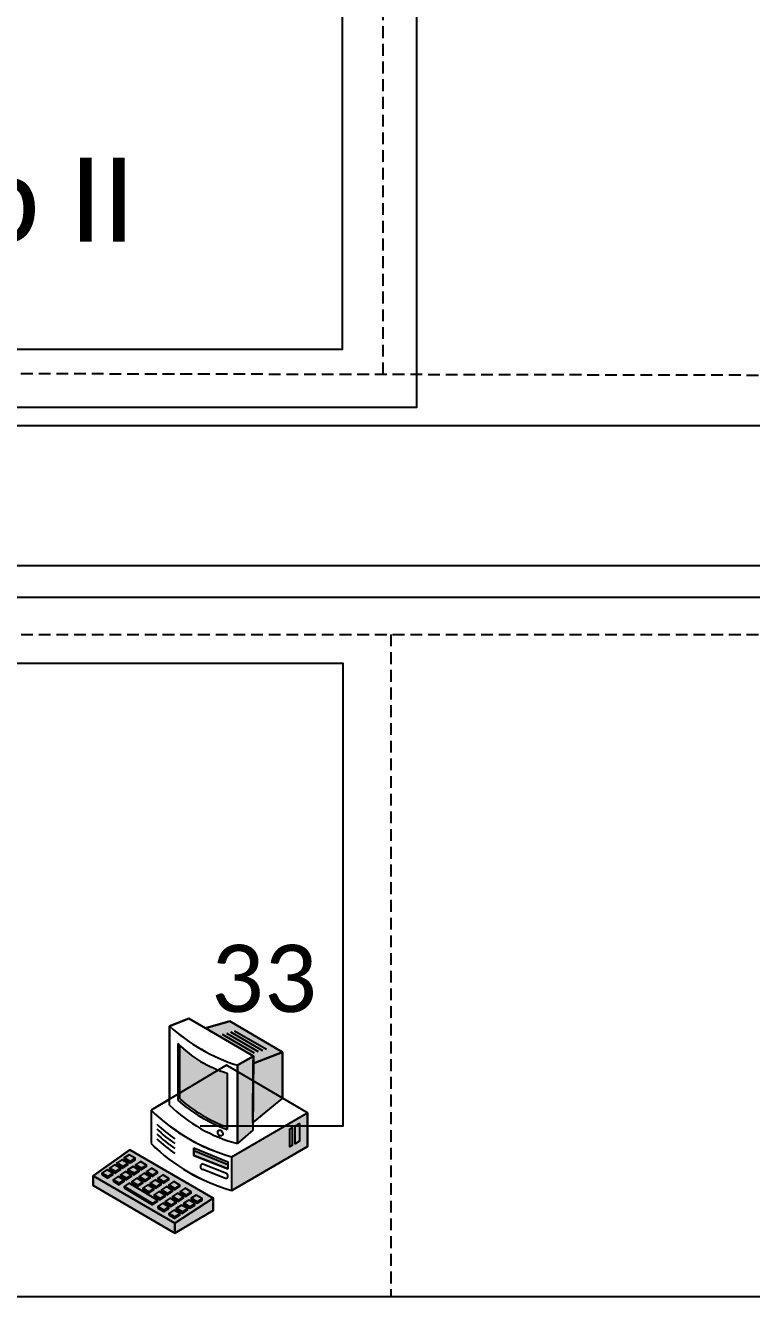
# Model space of a CAD drawing. Extents: x 1 to 296, y 20 to 201.
# Drawn here: x 77.5 to 100.35, y 20 to 60 of the extents above; entities that cross this region are included whole.
import ezdxf

# ---------------------------------------------------------------- set-up
doc = ezdxf.new("R2010")
doc.units = 0
doc.header["$LTSCALE"] = 2.97
doc.header["$MEASUREMENT"] = 0
doc.linetypes.add('HIDDEN2', pattern=[0.1875, 0.125, -0.0625])
doc.layers.get('0').update_dxf_attribs({"linetype": 'CONTINUOUS'})
doc.layers.add('CALLOUT', color=7, linetype='CONTINUOUS')
doc.layers.add('CONNECTOR', color=7, linetype='CONTINUOUS')
doc.styles.get("Standard").update_dxf_attribs({"font": 'txt.shx'})

msp = doc.modelspace()

# ---------------------------------------------------------------- hatches: boundary and pattern name
for color, points in [(7, [(84.66698168191448, 27.33936877918145), (84.66891776117757, 27.56974181800807), (83.1638349514563, 28.44218241042346), (83.9283980582524, 28.66205211726385), (85.58859223300966, 27.69462540716615)]), (7, [(84.6669816819145, 27.3393687791814), (85.58859223300969, 27.69462540716612), (85.58859223300969, 26.24348534201954), (84.64927184466018, 25.47394136807817)]), (7, [(84.1686893203883, 24.81433224755703), (84.1686893203883, 27.27687296416937), (84.66891776117755, 27.56974181800803), (84.64927184466015, 25.23208469055378)]), (7, [(83.99393203883496, 24.39809296235741), (86.375, 25.7817589576547), (86.375, 24.72638436482083), (83.99393203883496, 23.34120521172636)]), (7, [(79.625, 23.8029315960912), (80.78276699029126, 24.61644951140063), (83.40412621359222, 23.09934853420193), (82.20266990291262, 22.30501794980604)]), (253, [(82.79247572815531, 24.68241042345275), (83.86286407766984, 24.24267100977197), (83.86286407766984, 24.02280130293159), (82.79247572815531, 24.44055374592832)]), (7, [(79.62499999999997, 23.80293159609122), (82.20266990291258, 22.30501794980606), (82.20266990291258, 22), (79.62499999999997, 23.49511400651468)]), (7, [(82.20266990291262, 22), (82.20266990291262, 22.30501794980607), (83.40412621359222, 23.09934853420196), (83.40412621359222, 22.70358306188925)])]:
    msp.add_hatch(color=color).paths.add_polyline_path(points)
h = msp.add_hatch(color=7)
edge = h.paths.add_edge_path()
edge.add_line((82.35580594053397, 26.21874999999999), (82.35580594053397, 27.89274999999999))
edge.add_line((82.35580594053397, 27.89274999999999), (82.29004854368931, 27.95846905537458))
edge.add_ellipse((84.92992862628988, 30.66936289168248), major_axis=(0.03176426540779014, -3.795993378118848), ratio=0.9935275080905714, start_angle=315.0949142402273, end_angle=342.7363427539892)
edge.add_line((83.8410194174757, 27.03501628664495), (83.8410194174757, 25.25797843363311))
edge.add_line((83.8410194174757, 25.25797843363311), (83.8410194174757, 25.33738311644709))
edge.add_ellipse((85.47922545949591, 29.84092308515688), major_axis=(-0.1221089314450506, -4.79385032409419), ratio=0.9935275080905714, start_angle=320.5052585345671, end_angle=341.3573775674631, ccw=False)
h = msp.add_hatch(color=251)
h.paths.add_polyline_path([(85.98179611650484, 25.36400651465801), (86.11804658283059, 25.44987769954074), (86.11804658283059, 24.88810598908946), (85.98179611650484, 24.80223480420674)])
h.paths.add_polyline_path([(85.81893175717646, 25.27605863192186), (85.89441747572813, 25.32003257328993), (85.89441747572813, 24.75826086283866), (85.81893175717646, 24.71428692147058)])
h = msp.add_hatch(color=252)
h.paths.add_polyline_path([(80.60787384776887, 24.31590737227849), (80.79685777285675, 24.20338183930415), (80.7968563228965, 24.24836986479978), (80.60785163629434, 24.36095436656822)])
h.paths.add_polyline_path([(80.95885485384453, 24.10433484501442), (81.14783877893241, 23.99180931204006), (81.14783732897214, 24.03679733753572), (80.95883264237003, 24.14938183930414)])
h.paths.add_polyline_path([(81.30983585992021, 23.8929073722785), (81.4988197850081, 23.78038183930414), (81.4988183350478, 23.82536986479979), (81.30981364844568, 23.93795436656823)])
h.paths.add_polyline_path([(81.66081686599587, 23.6814073722785), (81.84980079108374, 23.56888183930414), (81.84979934112349, 23.6138698647998), (81.66079465452133, 23.72645436656823)])
h.paths.add_polyline_path([(82.01179787207151, 23.4699073722785), (82.20078179715941, 23.35738183930414), (82.20078034719914, 23.4023698647998), (82.011775660597, 23.51495436656822)])
h.paths.add_polyline_path([(82.36278501470959, 23.25833484501442), (82.55176893979747, 23.14580931204008), (82.55176748983719, 23.19079733753571), (82.36276280323507, 23.30338183930415)])
h.paths.add_polyline_path([(80.79676280323508, 24.24847895744043), (80.79676987558206, 24.2034707760566), (80.95426187617717, 24.30696338087547), (80.95426738228784, 24.35195595326453)])
h.paths.add_polyline_path([(81.14775777713776, 24.03696413464836), (81.1477648494847, 23.99195595326453), (81.3052568500798, 24.0954485580834), (81.3052623561905, 24.14044113047245)])
h.paths.add_polyline_path([(81.49875275104039, 23.82544931185627), (81.49875982338733, 23.78044113047244), (81.65625182398247, 23.88393373529133), (81.65625733009315, 23.92892630768038)])
h.paths.add_polyline_path([(81.84974772494304, 23.6139344890642), (81.84975479729, 23.56892630768037), (82.00724679788513, 23.67241891249924), (82.00725230399578, 23.71741148488829)])
h.paths.add_polyline_path([(82.20074269884567, 23.40241966627213), (82.20074977119265, 23.35741148488831), (82.35824177178776, 23.46090408970717), (82.35824727789844, 23.50589666209622)])
h.paths.add_polyline_path([(82.55173767274833, 23.19090484348004), (82.55174474509529, 23.14589666209622), (82.70923674569042, 23.2493892669151), (82.70924225180107, 23.29438183930415)])
h.paths.add_polyline_path([(82.71375988422285, 23.04690737227851), (82.90274380931073, 22.93438183930415), (82.90274235935044, 22.97936986479978), (82.71373767274832, 23.09195436656822)])
h.paths.add_polyline_path([(82.90273264665099, 22.97939002068798), (82.90273971899795, 22.93438183930415), (83.06023171959308, 23.03787444412302), (83.06023722570374, 23.08286701651206)])
h.paths.add_polyline_path([(80.37385393486734, 24.15837664218141), (80.56283785995521, 24.04585110920705), (80.56283640999496, 24.0908391347027), (80.3738317233928, 24.20342363647112)])
h.paths.add_polyline_path([(80.72483494094298, 23.94680411491732), (80.91381886603087, 23.83427858194296), (80.91381741607061, 23.87926660743861), (80.7248127294685, 23.99185110920705)])
h.paths.add_polyline_path([(81.07581594701864, 23.73537664218139), (81.26479987210655, 23.62285110920705), (81.26479842214627, 23.66783913470269), (81.07579373554414, 23.78042363647112)])
h.paths.add_polyline_path([(81.42679695309432, 23.5238766421814), (81.6157808781822, 23.41135110920705), (81.61577942822191, 23.45633913470269), (81.4267747416198, 23.56892363647113)])
h.paths.add_polyline_path([(81.77777795916998, 23.3123766421814), (81.96676188425785, 23.19985110920704), (81.9667604342976, 23.24483913470269), (81.77775574769545, 23.35742363647113)])
h.paths.add_polyline_path([(82.12876510180803, 23.10080411491733), (82.31774902689594, 22.98827858194297), (82.31774757693564, 23.03326660743861), (82.12874289033353, 23.14585110920704)])
h.paths.add_polyline_path([(80.56274289033355, 24.09094822734334), (80.5627499626805, 24.0459400459595), (80.72024196327564, 24.14943265077838), (80.7202474693863, 24.19442522316743)])
h.paths.add_polyline_path([(80.91373786423618, 23.87943340455125), (80.91374493658317, 23.83442522316743), (81.07123693717827, 23.93791782798629), (81.07124244328895, 23.98291040037536)])
h.paths.add_polyline_path([(81.26473283813884, 23.66791858175919), (81.2647399104858, 23.62291040037536), (81.42223191108093, 23.72640300519422), (81.42223741719158, 23.77139557758327)])
h.paths.add_polyline_path([(81.6157278120415, 23.4564037589671), (81.61573488438846, 23.41139557758327), (81.77322688498359, 23.51488818240216), (81.77323239109424, 23.55988075479121)])
h.paths.add_polyline_path([(81.96672278594413, 23.24488893617503), (81.96672985829112, 23.1998807547912), (82.12422185888622, 23.30337335961007), (82.12422736499691, 23.34836593199912)])
h.paths.add_polyline_path([(82.31771775984679, 23.03337411338296), (82.31772483219375, 22.98836593199913), (82.47521683278887, 23.091858536818), (82.47522233889954, 23.13685110920705)])
h.paths.add_polyline_path([(82.47973997132128, 22.88937664218141), (82.66872389640919, 22.77685110920705), (82.66872244644891, 22.8218391347027), (82.47971775984678, 22.93442363647113)])
h.paths.add_polyline_path([(82.66871273374944, 22.82185929059087), (82.6687198060964, 22.77685110920705), (82.8262118066915, 22.88034371402593), (82.82621731280219, 22.92533628641498)])
h.paths.add_polyline_path([(80.13983402196578, 24.0008459120843), (80.32881794705368, 23.88832037910994), (80.32881649709341, 23.9333084046056), (80.13981181049127, 24.04589290637403)])
h.paths.add_polyline_path([(80.49081502804145, 23.78927338482023), (80.67979895312932, 23.67674785184587), (80.67979750316907, 23.72173587734151), (80.49079281656692, 23.83432037910995)])
h.paths.add_polyline_path([(80.8417960341171, 23.57784591208431), (81.03077995920498, 23.46532037910995), (81.03077850924471, 23.5103084046056), (80.8417738226426, 23.62289290637402)])
h.paths.add_polyline_path([(81.19277704019275, 23.36634591208431), (81.38176096528066, 23.25382037910995), (81.38175951532038, 23.29880840460559), (81.19275482871826, 23.41139290637403)])
h.paths.add_polyline_path([(81.54375804626844, 23.15484591208432), (81.73274197135632, 23.04232037910996), (81.73274052139605, 23.08730840460559), (81.5437358347939, 23.19989290637403)])
h.paths.add_polyline_path([(81.89474518890648, 22.94327338482023), (82.0837291139944, 22.83074785184587), (82.08372766403411, 22.87573587734152), (81.89472297743198, 22.98832037910996)])
h.paths.add_polyline_path([(80.32872297743201, 23.93341749724624), (80.32873004977897, 23.88840931586241), (80.4862220503741, 23.99190192068128), (80.48622755648475, 24.03689449307032)])
h.paths.add_polyline_path([(80.67971795133464, 23.72190267445417), (80.67972502368163, 23.67689449307032), (80.83721702427673, 23.78038709788921), (80.83722253038742, 23.82537967027826)])
h.paths.add_polyline_path([(81.0307129252373, 23.51038785166208), (81.03071999758426, 23.46537967027825), (81.18821199817938, 23.56887227509712), (81.18821750429004, 23.61386484748619)])
h.paths.add_polyline_path([(81.38170789913991, 23.29887302887001), (81.38171497148691, 23.25386484748618), (81.53920697208201, 23.35735745230505), (81.53921247819271, 23.4023500246941)])
h.paths.add_polyline_path([(81.73270287304258, 23.08735820607793), (81.73270994538954, 23.0423500246941), (81.89020194598467, 23.14584262951298), (81.89020745209534, 23.19083520190203)])
h.paths.add_polyline_path([(82.08369784694524, 22.87584338328586), (82.0837049192922, 22.83083520190203), (82.24119691988733, 22.9343278067209), (82.24120242599798, 22.97932037910996)])
h.paths.add_polyline_path([(82.24572005841974, 22.7318459120843), (82.43470398350762, 22.61932037910995), (82.43470253354737, 22.6643084046056), (82.24569784694525, 22.77689290637403)])
h.paths.add_polyline_path([(82.43469282084787, 22.66432856049379), (82.43469989319486, 22.61932037910995), (82.59219189378996, 22.72281298392883), (82.59219739990066, 22.76780555631787)])
h.paths.add_polyline_path([(79.90581410906422, 23.8433151819872), (80.09479803415212, 23.73078964901286), (80.09479658419185, 23.77577767450849), (79.90579189758972, 23.88836217627693)])
h.paths.add_polyline_path([(80.2567951151399, 23.63174265472313), (80.44577904022778, 23.51921712174877), (80.44577759026753, 23.56420514724443), (80.25677290366536, 23.67678964901286)])
h.paths.add_polyline_path([(80.60777612121555, 23.42031518198721), (81.49876004630345, 22.88478964901285), (81.49875859634315, 22.9297776745085), (80.60775390974105, 23.46536217627694)])
h.paths.add_polyline_path([(81.66072527600494, 22.78574265472313), (81.84970920109282, 22.67321712174878), (81.84970775113256, 22.71820514724442), (81.66070306453044, 22.83078964901285)])
h.paths.add_polyline_path([(80.09470306453045, 23.77588676714914), (80.09471013687742, 23.7308785857653), (80.25220213747252, 23.83437119058419), (80.25220764358322, 23.87936376297324)])
h.paths.add_polyline_path([(80.4456980384331, 23.56437194435707), (80.44570511078005, 23.51936376297324), (80.60319711137518, 23.6228563677921), (80.60320261748583, 23.66784894018115)])
h.paths.add_polyline_path([(81.49868296014104, 22.92982747598084), (81.498690032488, 22.88481929459701), (81.65618203308313, 22.98831189941588), (81.6561875391938, 23.03330447180493)])
h.paths.add_polyline_path([(81.8496779340437, 22.71831265318877), (81.84968500639066, 22.67330447180493), (82.00717700698578, 22.77679707662381), (82.00718251309645, 22.82178964901286)])
h.paths.add_polyline_path([(82.0117001455182, 22.57431518198721), (82.20068407060609, 22.46178964901286), (82.20068262064582, 22.5067776745085), (82.0116779340437, 22.61936217627694)])
h.paths.add_polyline_path([(82.20067290794633, 22.50679783039669), (82.20067998029332, 22.46178964901286), (82.35817198088841, 22.56528225383173), (82.35817748699911, 22.61027482622078)])

# ---------------------------------------------------------------- linework, layer by layer
at = {"color": 7, "linetype": 'HIDDEN2'}
for p, q in [((88.75019531127937, 49.0234370931015), (88.75019531127937, 70)), ((20.00000000000007, 49.16666666666596), (120.0000000000001, 48.95833333333399)), ((20.00000000000006, 40.83333333333342), (120.0000000000001, 40.83333333333342)), ((89.00000000000009, 40.83333333333342), (89.00000000000009, 20.00000000000002))]:
    msp.add_line(p, q, dxfattribs=at)
at = {"color": 7, "linetype": 'CONTINUOUS'}
for p, q in [((82.63956310679606, 28.75), (82.02791262135919, 28.50814332247556)), ((82.02791262135922, 28.50814332247555), (82.63956310679612, 28.75)), ((82.63956310679606, 28.75), (82.02791262135919, 28.50814332247556)), ((82.02791262135919, 28.50814332247556), (82.02791262135919, 26.21339257569162)), ((82.02791262135918, 26.02361563517913), (82.02791262135918, 28.50814332247555)), ((82.02791262135919, 28.50814332247556), (82.02791262135919, 26.19951140065146)), ((83.16383495145625, 28.44218241042346), (82.63956310679606, 28.75)), ((82.63956310679612, 28.75), (83.16529856268585, 28.44177758313154)), ((83.16383495145625, 28.44218241042346), (82.63956310679606, 28.75)), ((83.92839805825238, 28.66205211726385), (83.16383495145625, 28.44218241042346)), ((83.92839805825238, 28.66205211726385), (83.16383495145625, 28.44218241042346)), ((83.16529856268585, 28.44177758313154), (84.66891776117758, 27.56865164305661)), ((85.58859223300969, 27.69462540716609), (83.92839805825238, 28.66205211726385)), ((85.58859223300969, 27.69462540716609), (83.92839805825238, 28.66205211726385)), ((83.68810679611643, 28.25657087486439), (84.69296116504847, 27.6726384364821)), ((83.81917475728149, 28.29307483172255), (84.82402912621355, 27.70914239334025)), ((83.95024271844655, 28.3295787885807), (84.95509708737858, 27.74564635019835)), ((84.08131067961159, 28.36608274543885), (85.08616504854363, 27.7821503070565)), ((82.29004854368931, 27.95846905537458), (82.29004854368931, 26.17752442996741)), ((82.35580594053397, 27.89274999999999), (82.29004854368931, 27.95846905537458)), ((82.35580594053397, 26.21874999999999), (82.35580594053397, 27.89274999999999)), ((85.58859223300969, 26.24348534201956), (85.58859223300969, 27.69462540716609)), ((85.58859223300969, 26.24348534201956), (85.58859223300969, 27.69462540716609)), ((83.81917475728152, 27.27687296416936), (81.44902912621353, 25.86970684039086)), ((86.37499999999994, 25.78175895765472), (83.81917475728152, 27.27687296416936)), ((84.66891776117758, 27.56865164305661), (84.16868932038832, 27.27687296416936)), ((84.16868932038831, 27.27687296416935), (84.16868932038831, 24.81433224755698)), ((83.8410194174757, 27.03501628664495), (83.8410194174757, 25.25797843363311)), ((82.02791262135919, 26.21339257569162), (81.44902912621357, 25.86970684039088)), ((82.02791262135919, 26.19951140065146), (81.44902912621357, 25.86970684039088)), ((86.37499999999997, 25.78175895765473), (85.58859223300969, 26.24348534201956)), ((86.37499999999997, 25.78175895765473), (85.58859223300969, 26.24348534201956)), ((81.44902912621357, 25.86970684039088), (81.44902912621357, 24.81433224755703)), ((81.44902912621353, 25.86970684039088), (81.44902912621353, 24.81433224755698)), ((81.44902912621357, 25.86970684039088), (81.44902912621357, 24.81433224755703)), ((83.99393203883488, 24.39809296235743), (86.37499999999994, 25.78175895765472)), ((86.37499999999997, 24.72638436482082), (86.37499999999997, 25.78175895765473)), ((86.37499999999997, 24.72638436482082), (86.37499999999997, 25.78175895765473)), ((83.8410194174757, 25.25797843363311), (83.8410194174757, 25.33738311644709)), ((82.79247572815531, 24.59446254071659), (83.86286407766984, 24.15472312703582)), ((83.99393203883491, 23.34120521172639), (86.37499999999997, 24.72638436482082)), ((83.99393203883491, 23.34120521172639), (86.37499999999997, 24.72638436482082)), ((83.07645631067957, 24.17671009771986), (83.81917475728149, 23.87988599348534)), ((83.79733009708731, 23.71498371335505), (83.07645631067957, 24.00081433224755)), ((83.9939320388349, 23.34120521172639), (83.9939320388349, 24.39809296235742))]:
    msp.add_line(p, q, dxfattribs=at)
for points in [[(20.00000000000009, 20.00000000000004), (120.0000000000001, 20.00000000000004), (120.0000000000001, 69.99999999999999), (20.00000000000009, 69.99999999999999)], [(84.66698168191448, 27.33936877918145), (84.66891776117757, 27.56974181800807), (83.1638349514563, 28.44218241042346), (83.9283980582524, 28.66205211726385), (85.58859223300966, 27.69462540716615)], [(84.6669816819145, 27.3393687791814), (85.58859223300969, 27.69462540716612), (85.58859223300969, 26.24348534201954), (84.64927184466018, 25.47394136807817)], [(84.1686893203883, 24.81433224755703), (84.1686893203883, 27.27687296416937), (84.66891776117755, 27.56974181800803), (84.64927184466015, 25.23208469055378)], [(83.99393203883496, 24.39809296235741), (86.375, 25.7817589576547), (86.375, 24.72638436482083), (83.99393203883496, 23.34120521172636)], [(79.62499999999997, 23.80293159609122), (79.62499999999997, 23.49511400651469), (82.20266990291258, 22), (83.40412621359219, 22.70358306188927), (83.40412621359219, 23.09934853420195), (80.78276699029126, 24.61644951140063)], [(79.625, 23.8029315960912), (80.78276699029126, 24.61644951140063), (83.40412621359222, 23.09934853420193), (82.20266990291262, 22.30501794980604)], [(79.62499999999997, 23.80293159609122), (80.78276699029126, 24.61644951140063), (83.40412621359219, 23.09934853420195), (83.40412621359219, 22.70358306188927), (82.20266990291258, 22), (79.62499999999997, 23.49511400651469)], [(82.79247572815531, 24.68241042345275), (83.86286407766984, 24.24267100977197), (83.86286407766984, 24.02280130293159), (82.79247572815531, 24.44055374592832)], [(80.13983402196578, 24.0008459120843), (80.32881794705368, 23.88832037910994), (80.32881649709341, 23.9333084046056), (80.13981181049127, 24.04589290637403)], [(80.32872297743201, 23.93341749724624), (80.32873004977897, 23.88840931586241), (80.4862220503741, 23.99190192068128), (80.48622755648475, 24.03689449307032)], [(80.37385393486734, 24.15837664218141), (80.56283785995521, 24.04585110920705), (80.56283640999496, 24.0908391347027), (80.3738317233928, 24.20342363647112)], [(80.56274289033355, 24.09094822734334), (80.5627499626805, 24.0459400459595), (80.72024196327564, 24.14943265077838), (80.7202474693863, 24.19442522316743)], [(80.60787384776887, 24.31590737227849), (80.79685777285675, 24.20338183930415), (80.7968563228965, 24.24836986479978), (80.60785163629434, 24.36095436656822)], [(80.79676280323508, 24.24847895744043), (80.79676987558206, 24.2034707760566), (80.95426187617717, 24.30696338087547), (80.95426738228784, 24.35195595326453)], [(80.95885485384453, 24.10433484501442), (81.14783877893241, 23.99180931204006), (81.14783732897214, 24.03679733753572), (80.95883264237003, 24.14938183930414)], [(81.14775777713776, 24.03696413464836), (81.1477648494847, 23.99195595326453), (81.3052568500798, 24.0954485580834), (81.3052623561905, 24.14044113047245)], [(79.62499999999997, 23.80293159609122), (82.20266990291258, 22.30501794980606), (82.20266990291258, 22), (79.62499999999997, 23.49511400651468)], [(79.90581410906422, 23.8433151819872), (80.09479803415212, 23.73078964901286), (80.09479658419185, 23.77577767450849), (79.90579189758972, 23.88836217627693)], [(80.09470306453045, 23.77588676714914), (80.09471013687742, 23.7308785857653), (80.25220213747252, 23.83437119058419), (80.25220764358322, 23.87936376297324)], [(80.2567951151399, 23.63174265472313), (80.44577904022778, 23.51921712174877), (80.44577759026753, 23.56420514724443), (80.25677290366536, 23.67678964901286)], [(80.4456980384331, 23.56437194435707), (80.44570511078005, 23.51936376297324), (80.60319711137518, 23.6228563677921), (80.60320261748583, 23.66784894018115)], [(80.49081502804145, 23.78927338482023), (80.67979895312932, 23.67674785184587), (80.67979750316907, 23.72173587734151), (80.49079281656692, 23.83432037910995)], [(80.67971795133464, 23.72190267445417), (80.67972502368163, 23.67689449307032), (80.83721702427673, 23.78038709788921), (80.83722253038742, 23.82537967027826)], [(80.72483494094298, 23.94680411491732), (80.91381886603087, 23.83427858194296), (80.91381741607061, 23.87926660743861), (80.7248127294685, 23.99185110920705)], [(80.8417960341171, 23.57784591208431), (81.03077995920498, 23.46532037910995), (81.03077850924471, 23.5103084046056), (80.8417738226426, 23.62289290637402)], [(80.91373786423618, 23.87943340455125), (80.91374493658317, 23.83442522316743), (81.07123693717827, 23.93791782798629), (81.07124244328895, 23.98291040037536)], [(81.0307129252373, 23.51038785166208), (81.03071999758426, 23.46537967027825), (81.18821199817938, 23.56887227509712), (81.18821750429004, 23.61386484748619)], [(81.07581594701864, 23.73537664218139), (81.26479987210655, 23.62285110920705), (81.26479842214627, 23.66783913470269), (81.07579373554414, 23.78042363647112)], [(81.26473283813884, 23.66791858175919), (81.2647399104858, 23.62291040037536), (81.42223191108093, 23.72640300519422), (81.42223741719158, 23.77139557758327)], [(81.30983585992021, 23.8929073722785), (81.4988197850081, 23.78038183930414), (81.4988183350478, 23.82536986479979), (81.30981364844568, 23.93795436656823)], [(81.49875275104039, 23.82544931185627), (81.49875982338733, 23.78044113047244), (81.65625182398247, 23.88393373529133), (81.65625733009315, 23.92892630768038)], [(81.66081686599587, 23.6814073722785), (81.84980079108374, 23.56888183930414), (81.84979934112349, 23.6138698647998), (81.66079465452133, 23.72645436656823)], [(81.84974772494304, 23.6139344890642), (81.84975479729, 23.56892630768037), (82.00724679788513, 23.67241891249924), (82.00725230399578, 23.71741148488829)], [(80.60777612121555, 23.42031518198721), (81.49876004630345, 22.88478964901285), (81.49875859634315, 22.9297776745085), (80.60775390974105, 23.46536217627694)], [(81.19277704019275, 23.36634591208431), (81.38176096528066, 23.25382037910995), (81.38175951532038, 23.29880840460559), (81.19275482871826, 23.41139290637403)], [(81.38170789913991, 23.29887302887001), (81.38171497148691, 23.25386484748618), (81.53920697208201, 23.35735745230505), (81.53921247819271, 23.4023500246941)], [(81.42679695309432, 23.5238766421814), (81.6157808781822, 23.41135110920705), (81.61577942822191, 23.45633913470269), (81.4267747416198, 23.56892363647113)], [(81.6157278120415, 23.4564037589671), (81.61573488438846, 23.41139557758327), (81.77322688498359, 23.51488818240216), (81.77323239109424, 23.55988075479121)], [(81.77777795916998, 23.3123766421814), (81.96676188425785, 23.19985110920704), (81.9667604342976, 23.24483913470269), (81.77775574769545, 23.35742363647113)], [(81.96672278594413, 23.24488893617503), (81.96672985829112, 23.1998807547912), (82.12422185888622, 23.30337335961007), (82.12422736499691, 23.34836593199912)], [(82.01179787207151, 23.4699073722785), (82.20078179715941, 23.35738183930414), (82.20078034719914, 23.4023698647998), (82.011775660597, 23.51495436656822)], [(82.20074269884567, 23.40241966627213), (82.20074977119265, 23.35741148488831), (82.35824177178776, 23.46090408970717), (82.35824727789844, 23.50589666209622)], [(82.36278501470959, 23.25833484501442), (82.55176893979747, 23.14580931204008), (82.55176748983719, 23.19079733753571), (82.36276280323507, 23.30338183930415)], [(82.55173767274833, 23.19090484348004), (82.55174474509529, 23.14589666209622), (82.70923674569042, 23.2493892669151), (82.70924225180107, 23.29438183930415)], [(81.49868296014104, 22.92982747598084), (81.498690032488, 22.88481929459701), (81.65618203308313, 22.98831189941588), (81.6561875391938, 23.03330447180493)], [(81.54375804626844, 23.15484591208432), (81.73274197135632, 23.04232037910996), (81.73274052139605, 23.08730840460559), (81.5437358347939, 23.19989290637403)], [(81.66072527600494, 22.78574265472313), (81.84970920109282, 22.67321712174878), (81.84970775113256, 22.71820514724442), (81.66070306453044, 22.83078964901285)], [(81.73270287304258, 23.08735820607793), (81.73270994538954, 23.0423500246941), (81.89020194598467, 23.14584262951298), (81.89020745209534, 23.19083520190203)], [(81.8496779340437, 22.71831265318877), (81.84968500639066, 22.67330447180493), (82.00717700698578, 22.77679707662381), (82.00718251309645, 22.82178964901286)], [(81.89474518890648, 22.94327338482023), (82.0837291139944, 22.83074785184587), (82.08372766403411, 22.87573587734152), (81.89472297743198, 22.98832037910996)], [(82.08369784694524, 22.87584338328586), (82.0837049192922, 22.83083520190203), (82.24119691988733, 22.9343278067209), (82.24120242599798, 22.97932037910996)], [(82.12876510180803, 23.10080411491733), (82.31774902689594, 22.98827858194297), (82.31774757693564, 23.03326660743861), (82.12874289033353, 23.14585110920704)], [(82.20266990291262, 22), (82.20266990291262, 22.30501794980607), (83.40412621359222, 23.09934853420196), (83.40412621359222, 22.70358306188925)], [(82.31771775984679, 23.03337411338296), (82.31772483219375, 22.98836593199913), (82.47521683278887, 23.091858536818), (82.47522233889954, 23.13685110920705)], [(82.47973997132128, 22.88937664218141), (82.66872389640919, 22.77685110920705), (82.66872244644891, 22.8218391347027), (82.47971775984678, 22.93442363647113)], [(82.66871273374944, 22.82185929059087), (82.6687198060964, 22.77685110920705), (82.8262118066915, 22.88034371402593), (82.82621731280219, 22.92533628641498)], [(82.71375988422285, 23.04690737227851), (82.90274380931073, 22.93438183930415), (82.90274235935044, 22.97936986479978), (82.71373767274832, 23.09195436656822)], [(82.90273264665099, 22.97939002068798), (82.90273971899795, 22.93438183930415), (83.06023171959308, 23.03787444412302), (83.06023722570374, 23.08286701651206)], [(82.0117001455182, 22.57431518198721), (82.20068407060609, 22.46178964901286), (82.20068262064582, 22.5067776745085), (82.0116779340437, 22.61936217627694)], [(82.20067290794633, 22.50679783039669), (82.20067998029332, 22.46178964901286), (82.35817198088841, 22.56528225383173), (82.35817748699911, 22.61027482622078)], [(82.24572005841974, 22.7318459120843), (82.43470398350762, 22.61932037910995), (82.43470253354737, 22.6643084046056), (82.24569784694525, 22.77689290637403)], [(82.43469282084787, 22.66432856049379), (82.43469989319486, 22.61932037910995), (82.59219189378996, 22.72281298392883), (82.59219739990066, 22.76780555631787)]]:
    msp.add_lwpolyline(points, close=True, dxfattribs=at)
at = {"color": 251, "linetype": 'CONTINUOUS'}
for points in [[(85.81893175717646, 25.27605863192186), (85.89441747572813, 25.32003257328993), (85.89441747572813, 24.75826086283866), (85.81893175717646, 24.71428692147058)], [(85.98179611650484, 25.36400651465801), (86.11804658283059, 25.44987769954074), (86.11804658283059, 24.88810598908946), (85.98179611650484, 24.80223480420674)]]:
    msp.add_lwpolyline(points, close=True, dxfattribs=at)
at = {"color": 10, "linetype": 'CONTINUOUS'}
for points in [[(80.6077773982962, 24.36081350438818), (80.79674900890875, 24.24835255350949), (80.95426040440687, 24.35183727444987), (80.76526530857852, 24.46435110920705)], [(80.1397375724931, 24.04575204419399), (80.32870918310566, 23.93329109331528), (80.48622057860378, 24.03677581425568), (80.29722548277545, 24.14928964901286)], [(80.37375748539465, 24.20328277429108), (80.56272909600717, 24.09082182341239), (80.72024049150531, 24.19430654435279), (80.53124539567696, 24.30682037910995)], [(80.72475456638242, 23.99178863145002), (80.91372617699496, 23.87932768057132), (81.0712375724931, 23.98281240151172), (80.88224247666474, 24.0953262362689)], [(80.95877447928399, 24.14931936154711), (81.14774608989651, 24.03685841066842), (81.30525748539465, 24.14034313160882), (81.1162623895663, 24.25285696636598)], [(81.30977156027174, 23.93782521870606), (81.49874317088428, 23.82536426782735), (81.6562545663824, 23.92884898876775), (81.46725947055405, 24.04136282352491)], [(79.90571765959156, 23.88822131409689), (80.0946892702041, 23.7757603632182), (80.25220066570223, 23.8792450841586), (80.06320556987389, 23.99175891891576)], [(80.25671474057934, 23.67672717125584), (80.44568635119188, 23.56426622037713), (80.60319774669001, 23.66775094131753), (80.41420265086167, 23.78026477607469)], [(80.49073465348086, 23.83425790135292), (80.67970626409341, 23.72179695047424), (80.83721765959154, 23.82528167141461), (80.6482225637632, 23.9377955061718)], [(80.84173173446865, 23.62276375851185), (81.03070334508119, 23.51030280763316), (81.18821474057931, 23.61378752857356), (80.99921964475098, 23.72630136333073)], [(81.07575164737021, 23.78029448860896), (81.26472325798275, 23.66783353773025), (81.42223465348087, 23.77131825867065), (81.23323955765254, 23.88383209342783)], [(81.42674872835796, 23.56880034576789), (81.6157203389705, 23.4563393948892), (81.77323173446864, 23.55982411582958), (81.58423663864028, 23.67233795058676)], [(81.66076864125952, 23.72633107586499), (81.84974025187205, 23.61387012498628), (82.0072516473702, 23.71735484592668), (81.81825655154184, 23.82986868068386)], [(82.0117657222473, 23.51483693302392), (82.20073733285984, 23.40237598214521), (82.35824872835798, 23.50586070308561), (82.16925363252963, 23.61837453784279)], [(80.60770598354264, 23.46524474273262), (81.4986775941552, 22.92978379185394), (81.65618898965334, 23.03326851279432), (80.76519389382497, 23.56878234755149)], [(81.19272881545643, 23.4112696156708), (81.38170042606899, 23.29880866479209), (81.53921182156711, 23.4022933857325), (81.35021672573873, 23.51480722048965)], [(81.54372589644419, 23.19977547282973), (81.73269750705673, 23.08731452195103), (81.89020890255486, 23.19079924289142), (81.70121380672651, 23.30331307764861)], [(81.77774580934575, 23.35730620292682), (81.96671741995829, 23.24484525204813), (82.12422881545642, 23.34832997298853), (81.93523371962807, 23.46084380774569)], [(82.12874289033353, 23.14581206008577), (82.31771450094607, 23.03335110920706), (82.4752258964442, 23.13683583014746), (82.28623080061583, 23.24934966490462)], [(82.36276280323506, 23.30334279018285), (82.5517344138476, 23.19088183930416), (82.70924580934573, 23.29436656024454), (82.52025071351737, 23.40688039500172)], [(81.66070306453042, 22.83075059989156), (81.84967467514296, 22.71828964901287), (82.00718607064108, 22.82177436995327), (81.81819097481274, 22.93428820471043)], [(81.89472297743197, 22.98828132998866), (82.08369458804452, 22.87582037910996), (82.24120598354264, 22.97930510005035), (82.05221088771431, 23.09181893480753)], [(82.24572005841976, 22.77678718714759), (82.4346916690323, 22.6643262362689), (82.59220306453044, 22.76781095720929), (82.40320796870205, 22.88032479196647)], [(82.47973997132128, 22.9343179172447), (82.66871158193382, 22.82185696636599), (82.82622297743195, 22.92534168730639), (82.63722788160361, 23.03785552206357)], [(82.71375988422284, 23.09184864734178), (82.90273149483538, 22.97938769646309), (83.06024289033351, 23.08287241740349), (82.87124779450517, 23.19538625216066)], [(82.0117001455182, 22.6192564570505), (82.20067175613073, 22.5067955061718), (82.35818315162888, 22.6102802271122), (82.16918805580052, 22.72279406186936)]]:
    msp.add_lwpolyline(points, close=True, dxfattribs=at)
at = {"color": 7, "linetype": 'CONTINUOUS'}
for points in [[(82.79247572815531, 24.68241042345275), (83.86286407766984, 24.24267100977197), (83.86286407766984, 24.02280130293159)], [(82.79247572815531, 24.68241042345275), (82.79247572815531, 24.44055374592832), (83.86286407766984, 24.02280130293159)]]:
    msp.add_lwpolyline(points, dxfattribs=at)
for centre, major_axis, ratio, start_param, end_param in [((86.00880816159643, 33.01907740515736), (0, -6.033507325626183), 0.993527508090595, 5.55690090390159, 5.971177481964542), ((85.95995145631076, 32.93302117263865), (0, -5.936545704056784), 0.9935275080906094, 5.553467236096866, 5.974611149769256), ((84.92992862628988, 30.66936289168248), (0.03176426540779014, -3.795993378118848), 0.9935275080905713, -0.7837415973984525, -0.3013076598786638), ((85.40308073748946, 29.55242617072301), (0, -4.898282752240164), 0.9935275080906096, 5.516793660160367, 6.026736956867137), ((85.56187654395013, 29.9834108384543), (0.009369865192949765, -5.03289971801023), 0.9935275080905716, -0.7151595655241838, -0.3532055842865265), ((85.47922545949591, 29.84092308515688), (-0.1221089314450506, -4.79385032409419), 0.9935275080905714, -0.6893132757957346, -0.3253751426539229), ((85.62278888837629, 30.21679835207278), (0, -6.045261673576009), 0.9935275080906188, 5.514881923859006, 6.008546917338099), ((85.57357981024751, 30.13058733255566), (0, -5.948898769670402), 0.9935275080906094, 5.510798279671691, 6.012630561525413), ((84.08750309022808, 27.90179538186672), (1.022613209283573e-12, -3.493533437579195), 0.9935275080905734, -0.7847799216414826, -0.5740476891747363), ((84.08750309022805, 27.7478865870784), (1.022613209283566e-12, -3.493533437579172), 0.9935275080905733, -0.7847799216414832, -0.5740476891747353), ((85.55671394206007, 29.03980616915015), (0, -5.911705771953492), 0.9935275080906099, 5.508675448780331, 6.013865341638148), ((85.55671394206034, 29.03980616915083), (0, -5.911705771954226), 0.9935275080906096, 5.50867544878038, 6.01386534163813), ((85.60876030450683, 29.13089426184051), (-4.503084340484026e-14, -6.01350617001245), 0.9935275080905714, -0.7701428935382962, -0.2736869304023486), ((84.08750309022805, 27.59397779229014), (1.022613209283567e-12, -3.493533437579176), 0.9935275080905736, -0.7847799216414829, -0.5740476891747354), ((84.08750309022808, 27.44006899750191), (1.022613209283573e-12, -3.493533437579198), 0.9935275080905734, -0.7847799216414825, -0.5740476891747361), ((83.09314668350929, 24.08876221498371), (0, -0.0895379249436947), 0.9935275080905901, 3.330331201296188, 6.094446759473206), ((83.78428190862621, 23.80065174385862), (0, -0.08666886527076736), 0.9935275080905658, 0.1521189961568385, 2.724370592839534)]:
    msp.add_ellipse(centre, major_axis=major_axis, ratio=ratio, start_param=start_param, end_param=end_param, dxfattribs=at)
msp.add_ellipse((83.62730232320064, 25.14688517915374), major_axis=(0.04899662461592236, -0.08486464322077136), ratio=0.7475688816861369, dxfattribs=at)
at = {"layer": 'CONNECTOR', "linetype": 'CONTINUOUS'}
for points in [[(71.00000000000001, 45.00000000000001), (76.40625000000006, 45.00000000000002), (76.40625000000006, 43.00000000000004), (131.2857142857143, 43.00000000000004), (131.2857142857143, 165.6), (117.7708333333334, 165.6, 0.9999999999999999), (116.1041666666667, 165.6), (115.7053571428572, 165.6), (115.7053571428572, 166.75), (114.6666666666667, 166.75)], [(115.375, 34.37499999999999), (115.375, 41.99999999999999), (74.58704529634802, 41.99999999999998, 1.000000000000017), (72.92037862968137, 41.99999999999997), (70.99999999999993, 41.99999999999999), (70.99999999999993, 45)]]:
    msp.add_lwpolyline(points, format="xyb", dxfattribs=at)
for points in [[(94.99999999999994, 65.375), (89.80101648864371, 65.375), (89.80101648864371, 47.98), (71, 47.98), (71, 45.00000000000001)], [(82.62499999999997, 64.37500000000001), (82.62499999999997, 62.92336574268978), (87.46666666666661, 62.92336574268978), (87.46666666666661, 49.80000000000001), (71, 49.80000000000001), (71, 45.00000000000002)], [(115.375, 55.00000000000001), (115.375, 47.40000000000001), (71, 47.40000000000001), (71, 45.00000000000002)], [(82.99999999999999, 25.37500000000001), (87.49999999999996, 25.37500000000001), (87.49999999999996, 39.91973684859394), (73.7537119630147, 39.91973684859394), (73.7537119630147, 43.72993421214849), (71, 43.72993421214849), (71, 45.00000000000002)]]:
    msp.add_lwpolyline(points, dxfattribs=at)

# ---------------------------------------------------------------- texts
at = {"layer": 'CALLOUT', "insert": (76.00000000000003, 54.49999999999998), "char_height": 2.645841407775879, "width": 25, "attachment_point": 5}
msp.add_mtext('\\C7;\\fCalibri|b0|i0|;\\H2.6458414077759;Hub II', dxfattribs=at)
at = {"layer": 'CONNECTOR', "insert": (84.99999999999999, 30.00000000000001), "char_height": 2.116658592224121, "width": 14.11111111111111, "attachment_point": 5}
msp.add_mtext('\\C7;\\fCalibri|b0|i0|;\\H2.1166585922241;33', dxfattribs=at)

doc.saveas('drawing.dxf')
